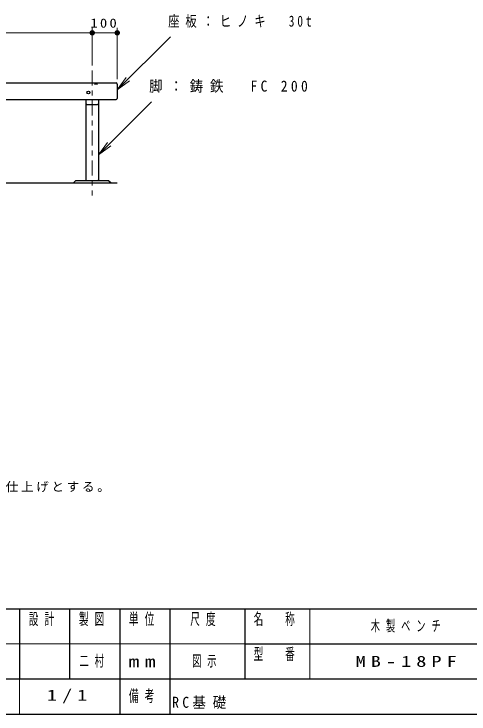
# Model space of a CAD drawing. Units: millimetres on the paper, scale 1:20. Extents: x -365 to 12, y -38 to 257.
# Drawn here: x -228.6 to -137.7, y 0 to 139.8 of the extents above; entities that cross this region are included whole.
import ezdxf

# ---------------------------------------------------------------- set-up
doc = ezdxf.new("R2010")
doc.units = ezdxf.units.MM
doc.linetypes.add('USER2', pattern=[6, 3, -1, 1, -1])
doc.layers.add('1_20', color=3, linetype='Continuous', lineweight=25)
doc.layers.add('99', color=7, linetype='Continuous', lineweight=13)
doc.layers.add('CLASS1', color=7, linetype='Continuous')
doc.styles.add('ＭＳ ゴシック', font='')
doc.styles.get('ＭＳ ゴシック').set_extended_font_data('MS Gothic')

# ---------------------------------------------------------------- blocks, each defined once
blk = doc.blocks.new('open_arrow')
at = {"color": 0, "linetype": 'Continuous', "lineweight": -2}
blk.add_lwpolyline([(7.5, 1.25), (0, 0), (7.5, -1.25)], dxfattribs=at)
blk = doc.blocks.new('filled_dot')
at = {"color": 0, "linetype": 'Continuous', "lineweight": -2, "const_width": 1.25}
blk.add_lwpolyline([(-0.625, 0, 1), (0.625, 0, 1)], format="xyb", close=True, dxfattribs=at)

msp = doc.modelspace()

# ---------------------------------------------------------------- linework, layer by layer
at = {"layer": '1_20', "color": 7, "lineweight": 13}
for p, q in [((-212.979, 129.572), (-212.979, 137.072)), ((-207.979, 126.822), (-207.979, 137.072)), ((-252.979, 136.072), (-212.979, 136.072)), ((-212.979, 136.072), (-207.979, 136.072)), ((-207.979, 124.69), (-197.372, 135.296)), ((-211.729, 111.707), (-201.122, 122.314))]:
    msp.add_line(p, q, dxfattribs=at)
at = {"layer": '1_20', "color": 7, "linetype": 'USER2', "lineweight": 13}
msp.add_line((-212.979, 128.572), (-212.979, 103.586), dxfattribs=at)
at = {"layer": '1_20'}
for p, q in [((-297.729, 126.072), (-208.229, 126.072)), ((-207.979, 125.822), (-207.979, 122.985)), ((-297.729, 122.735), (-208.229, 122.735)), ((-214.229, 122.735), (-214.229, 106.686)), ((-214.054, 121.763), (-211.904, 121.763)), ((-211.729, 122.735), (-211.729, 106.686)), ((-216.728, 106.086), (-216.228, 106.586)), ((-216.228, 106.586), (-209.728, 106.586)), ((-209.729, 106.586), (-209.228, 106.086)), ((-289.229, 106.086), (-207.978, 106.086))]:
    msp.add_line(p, q, dxfattribs=at)
for centre, radius, start, end in [((-208.229, 125.822), 0.25, 0, 89.99998), ((-214.054, 121.938), 0.175, 179.99998, 270.00002), ((-211.904, 121.938), 0.175, 270.00002, 0), ((-208.229, 122.985), 0.25, 270.00002, 0), ((-214.129, 106.686), 0.1, 179.99998, 270.00002), ((-211.829, 106.686), 0.1, 270.00002, 0)]:
    msp.add_arc(centre, radius, start, end, dxfattribs=at)
for centre, ratio in [((-212.229, 125.893), 0.317312), ((-213.729, 124.142), 0.894955)]:
    msp.add_ellipse(centre, major_axis=(0.3, 0), ratio=ratio, dxfattribs=at)
at = {"layer": '99', "color": 20, "lineweight": 25}
for p, q in [((-365, 21), (0, 21)), ((-365, 0), (0, 0))]:
    msp.add_line(p, q, dxfattribs=at)
at = {"layer": '99', "color": 3, "lineweight": 25}
for p, q in [((-227.5, 21), (-227.5, 7)), ((-217.5, 21), (-217.5, 7)), ((-207.5, 21), (-207.5, 0)), ((-197.5, 21), (-197.5, 7)), ((-182.5, 21), (-182.5, 7)), ((-182.5, 14), (-70, 14)), ((-237.5, 7), (0, 7)), ((-197.5, 7), (-197.5, 0))]:
    msp.add_line(p, q, dxfattribs=at)
at = {"layer": '99'}
for p, q in [((-169.5, 21), (-169.5, 7)), ((-237.5, 14), (-182.5, 14)), ((-227.5, 7), (-227.5, 0))]:
    msp.add_line(p, q, dxfattribs=at)

# ---------------------------------------------------------------- block references
at = {"layer": '1_20', "color": 7, "lineweight": 13}
for name, p, xscale, yscale, rotation in [('filled_dot', (-212.979, 136.072), 0.431, 0.431, 180), ('filled_dot', (-207.979, 136.072), 0.431, 0.431, 180), ('open_arrow', (-207.979, 124.69), 0.4, 0.4, 45), ('open_arrow', (-211.729, 111.707), 0.4, 0.4, 45)]:
    msp.add_blockref(name, p, dxfattribs=dict(at, xscale=xscale, yscale=yscale, rotation=rotation))

# ---------------------------------------------------------------- texts
at = {"layer": '1_20', "color": 7, "style": 'ＭＳ ゴシック'}
for s, insert, char_height, attachment_point in [('\\T1.53;\\W0.75;座板：ヒノキ\u300030t', (-197.804, 138.296), 2.199, 4), ('\\T1.33;\\W1.15;100', (-210.479, 137.072), 1.833, 8), ('\\T1.5;\\W0.9;脚：鋳鉄\u3000FC\\~200', (-201.604, 125.314), 2.199, 4)]:
    msp.add_mtext(s, dxfattribs=dict(at, insert=insert, char_height=char_height, attachment_point=attachment_point))
at = {"layer": '99', "style": 'ＭＳ ゴシック'}
for s, insert, char_height, attachment_point in [('\\T1.64;\\W0.6;設計', (-222.5, 20.167), 2.346, 2), ('\\T1.64;\\W0.6;製図', (-212.5, 20.167), 2.346, 2), ('\\T1.64;\\W0.6;単位', (-202.5, 20.167), 2.346, 2), ('\\T1.64;\\W0.6;尺度', (-190.25, 20.167), 2.346, 2), ('\\T1.64;\\W0.6;名\u3000称', (-176, 20.167), 2.346, 2), ('\\T1.64;\\W0.6;木製ベンチ', (-149.75, 17.5), 2.199, 5), ('\\T1.64;\\W0.6;型\u3000番', (-176, 13.167), 2.346, 2), ('\\T1.64;\\W0.6;二村', (-212.5, 10.5), 2.199, 5), ('\\T1.64;\\W0.6;図示', (-190, 10.5), 2.199, 5), ('\\T1.5;\\W1.35;MB-18PF', (-149.75, 10.5), 2.199, 5), ('\\T1.5;\\W1.35;mm', (-202.5, 10.5), 2.346, 5), ('\\T1.5;\\W1.35;1/1', (-217.5, 3.5), 2.199, 5), ('\\T1.64;\\W0.6;備考', (-202.5, 3.5), 2.346, 5), ('\\T1.5;\\W0.9;RC基礎', (-197, 1), 2.199, 7)]:
    msp.add_mtext(s, dxfattribs=dict(at, insert=insert, char_height=char_height, attachment_point=attachment_point))
at = {"layer": 'CLASS1', "insert": (-361.422, 44.036), "char_height": 1.76, "attachment_point": 7, "style": 'ＭＳ ゴシック'}
msp.add_mtext('\\T1.21;\\W1.05;木材は、ヒノキ(一等材)とし、カンナ・ペーパーがけの上、木材保護着色塗料（メイプル）塗装仕上げとする。', dxfattribs=at)

doc.saveas('drawing.dxf')
